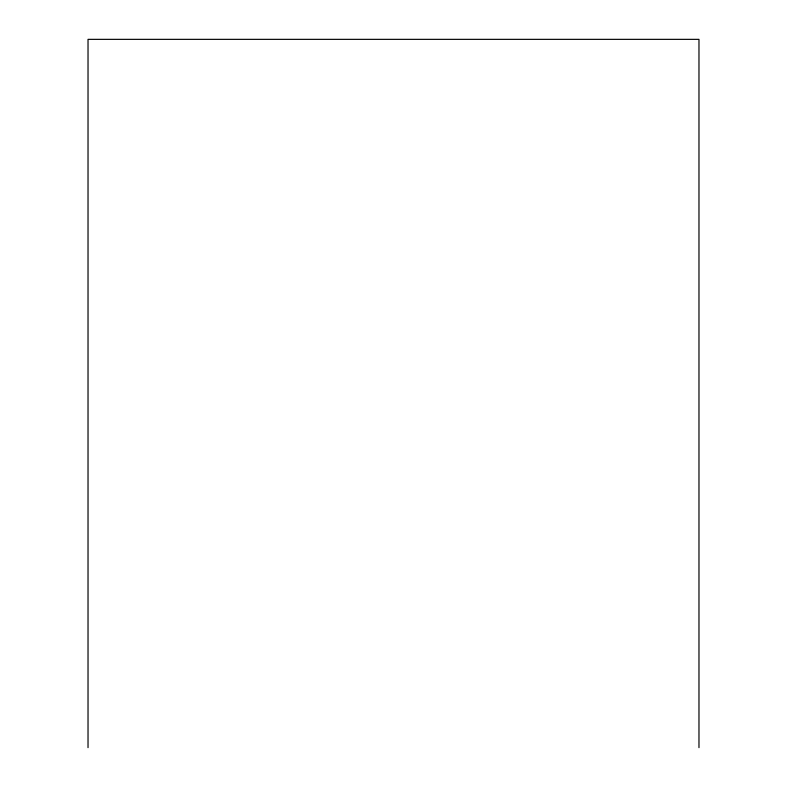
<?xml version="1.0" encoding="UTF-8"?>
<svg xmlns="http://www.w3.org/2000/svg" width="787" height="787" viewBox="0 0 787 787"><rect width="100%" height="100%" fill="white"/><g stroke="black" fill="none" stroke-linecap="round" stroke-linejoin="round"><path stroke-width="1.18" d="M698.974 747.65L698.974 39.35L88.026 39.35L88.026 747.65"/></g></svg>
